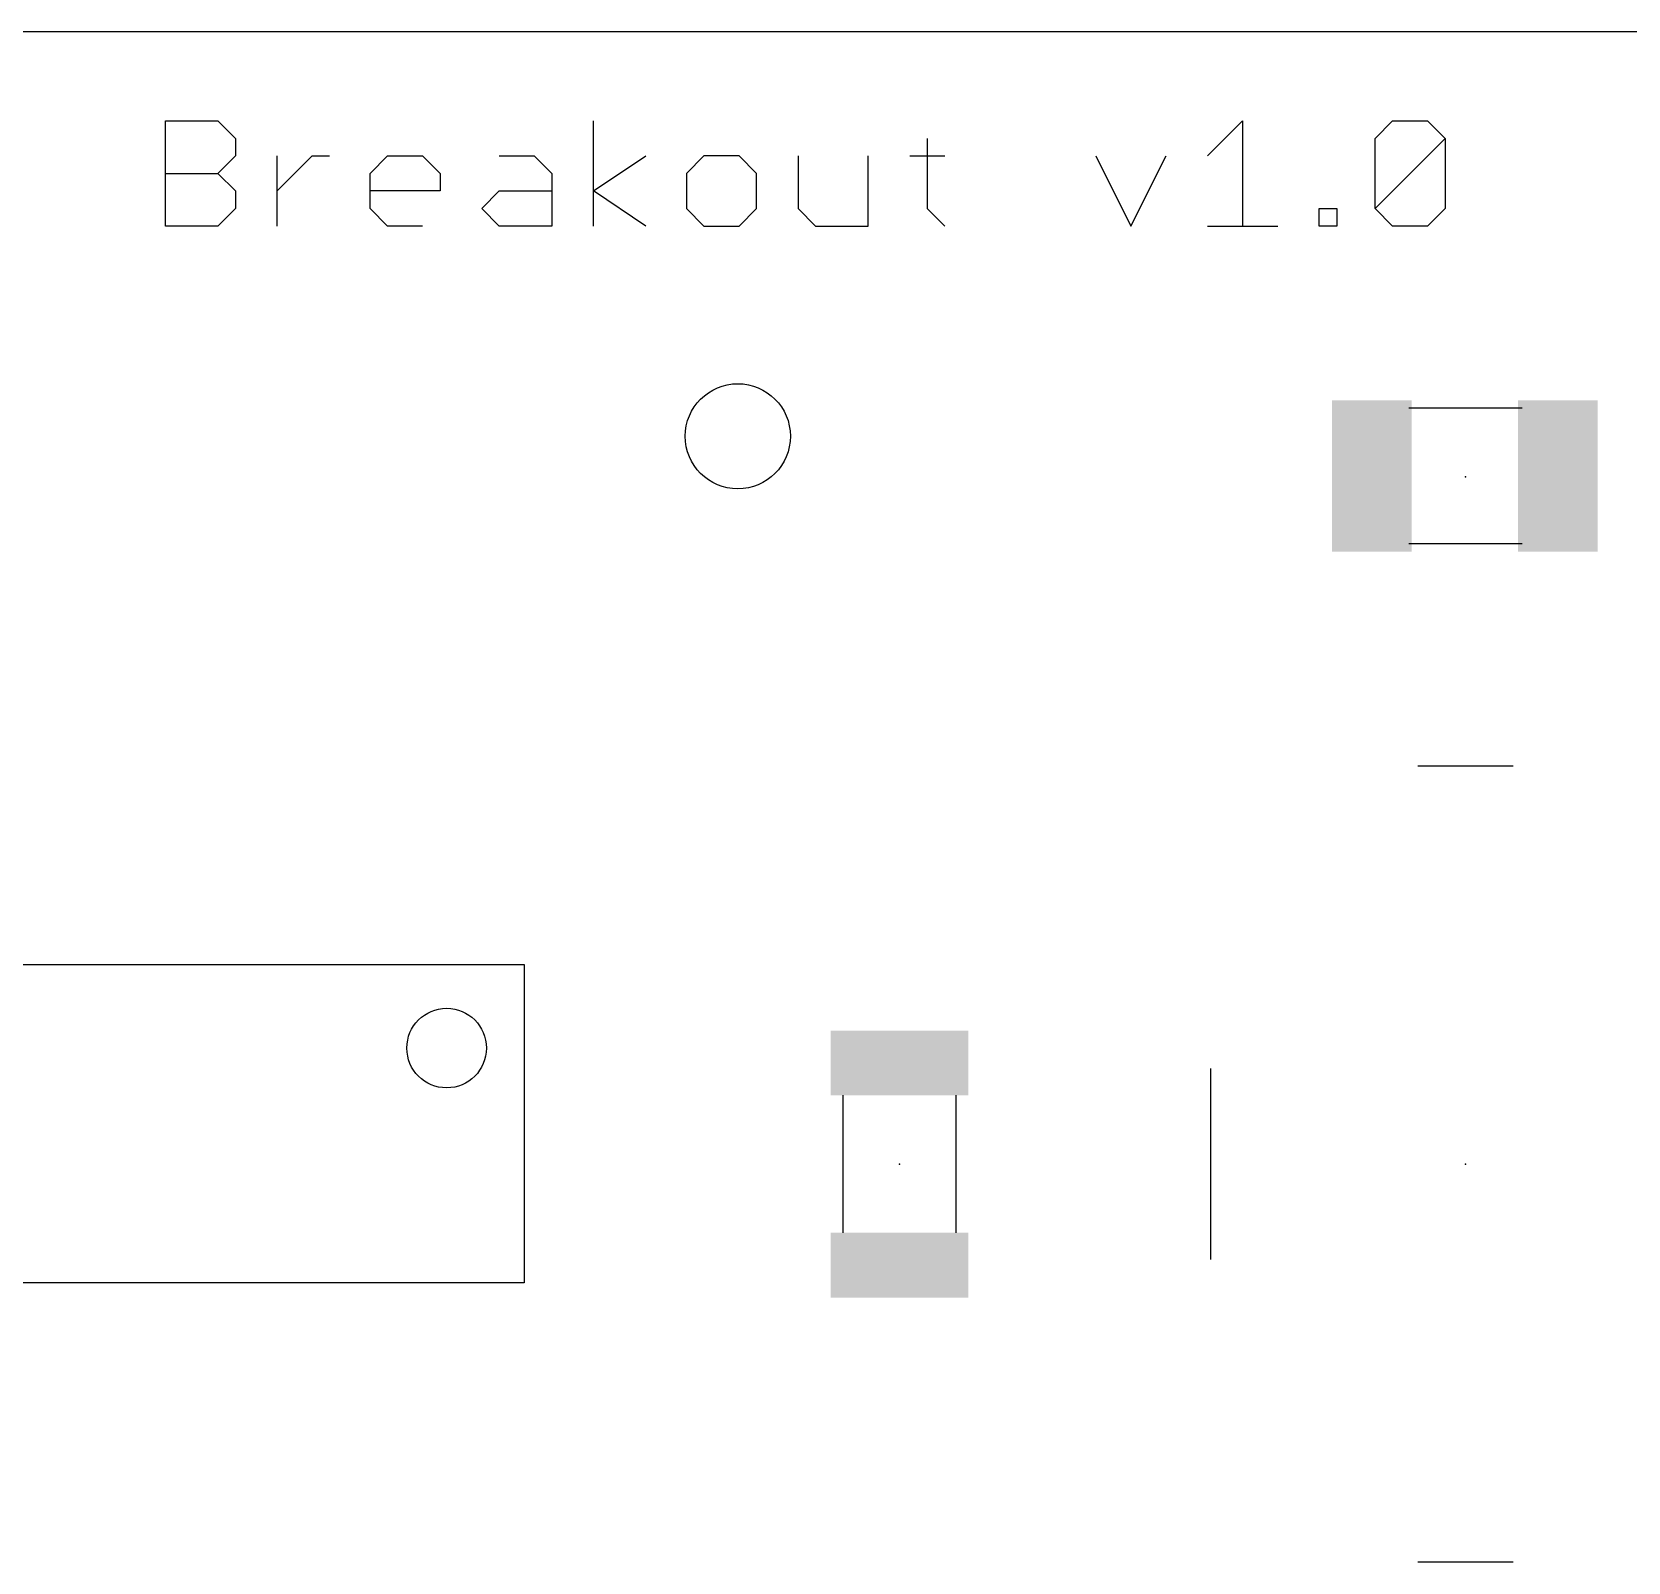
# Model space of a CAD drawing. Extents: x 0.03 to 1.48, y 0 to 0.8.
# Drawn here: x 0.7254 to 1.1202, y 0.4216 to 0.8 of the extents above; entities that cross this region are included whole.
import ezdxf

# ---------------------------------------------------------------- set-up
doc = ezdxf.new("R2010")
doc.units = 0
for name, color, linetype in [('18', 110, 'CONTINUOUS'), ('20', 53, 'CONTINUOUS'), ('21', 7, 'CONTINUOUS'), ('23', 53, 'CONTINUOUS'), ('51', 53, 'CONTINUOUS')]:
    doc.layers.add(name, color=color, linetype=linetype)

# ---------------------------------------------------------------- blocks, each defined once
blk = doc.blocks.new('RECT')
blk.add_solid([(-0.5, -0.5), (0.5, -0.5), (-0.5, 0.5), (0.5, 0.5)])
blk = doc.blocks.new('ROUNDV')
blk.add_circle((0, 0), 0.5)

msp = doc.modelspace()

# ---------------------------------------------------------------- linework, layer by layer
at = {"layer": '20'}
msp.add_line((1.38, 0.8), (0.13, 0.8), dxfattribs=at)
at = {"layer": '21'}
for p, q in [((0.758384, 0.752), (0.758384, 0.778022)), ((0.758384, 0.778022), (0.771395, 0.778022)), ((0.771395, 0.778022), (0.775732, 0.773685)), ((0.864274, 0.752), (0.864274, 0.778022)), ((1.016204, 0.769348), (1.024878, 0.778022)), ((1.024878, 0.778022), (1.024878, 0.752)), ((1.057639, 0.773685), (1.061976, 0.778022)), ((1.061976, 0.778022), (1.07065, 0.778022)), ((1.07065, 0.778022), (1.074987, 0.773685)), ((0.775732, 0.773685), (0.775732, 0.769348)), ((0.946878, 0.773685), (0.946878, 0.756337)), ((1.057639, 0.756337), (1.057639, 0.773685)), ((1.057639, 0.756337), (1.074987, 0.773685)), ((1.074987, 0.773685), (1.074987, 0.756337)), ((0.775732, 0.769348), (0.771395, 0.765011)), ((0.786008, 0.752), (0.786008, 0.769348)), ((0.786008, 0.760674), (0.794682, 0.769348)), ((0.794682, 0.769348), (0.799019, 0.769348)), ((0.809027, 0.765011), (0.813364, 0.769348)), ((0.813364, 0.769348), (0.822038, 0.769348)), ((0.822038, 0.769348), (0.826375, 0.765011)), ((0.840988, 0.769348), (0.849662, 0.769348)), ((0.849662, 0.769348), (0.853999, 0.765011)), ((0.864274, 0.760674), (0.877285, 0.769348)), ((0.891631, 0.769348), (0.887294, 0.765011)), ((0.900305, 0.769348), (0.891631, 0.769348)), ((0.904642, 0.765011), (0.900305, 0.769348)), ((0.914917, 0.769348), (0.914917, 0.756337)), ((0.932266, 0.752), (0.932266, 0.769348)), ((0.942541, 0.769348), (0.951215, 0.769348)), ((0.98858, 0.769348), (0.997254, 0.752)), ((0.997254, 0.752), (1.005928, 0.769348)), ((0.758384, 0.765011), (0.771395, 0.765011)), ((0.771395, 0.765011), (0.775732, 0.760674)), ((0.809027, 0.756337), (0.809027, 0.765011)), ((0.826375, 0.765011), (0.826375, 0.760674)), ((0.853999, 0.765011), (0.853999, 0.752)), ((0.887294, 0.765011), (0.887294, 0.756337)), ((0.904642, 0.756337), (0.904642, 0.765011)), ((0.775732, 0.760674), (0.775732, 0.756337)), ((0.826375, 0.760674), (0.809027, 0.760674)), ((0.836651, 0.756337), (0.840988, 0.760674)), ((0.840988, 0.760674), (0.853999, 0.760674)), ((0.877285, 0.752), (0.864274, 0.760674)), ((0.775732, 0.756337), (0.771395, 0.752)), ((0.813364, 0.752), (0.809027, 0.756337)), ((0.840988, 0.752), (0.836651, 0.756337)), ((0.887294, 0.756337), (0.891631, 0.752)), ((0.900305, 0.752), (0.904642, 0.756337)), ((0.914917, 0.756337), (0.919254, 0.752)), ((0.946878, 0.756337), (0.951215, 0.752)), ((1.043827, 0.752), (1.043827, 0.756337)), ((1.043827, 0.756337), (1.048164, 0.756337)), ((1.048164, 0.756337), (1.048164, 0.752)), ((1.061976, 0.752), (1.057639, 0.756337)), ((1.074987, 0.756337), (1.07065, 0.752)), ((0.771395, 0.752), (0.758384, 0.752)), ((0.822038, 0.752), (0.813364, 0.752)), ((0.853999, 0.752), (0.840988, 0.752)), ((0.891631, 0.752), (0.900305, 0.752)), ((0.919254, 0.752), (0.932266, 0.752)), ((1.016204, 0.752), (1.033552, 0.752)), ((1.048164, 0.752), (1.043827, 0.752)), ((1.07065, 0.752), (1.061976, 0.752)), ((1.091811, 0.618425), (1.068189, 0.618425)), ((1.017008, 0.496378), (1.017008, 0.543622)), ((1.091811, 0.421575), (1.068189, 0.421575))]:
    msp.add_line(p, q, dxfattribs=at)
msp.add_circle((0.827972, 0.548701), 0.009843, dxfattribs=at)
at = {"layer": '23'}
for p in [(1.08, 0.69), (0.94, 0.52), (1.08, 0.52)]:
    msp.add_point(p, dxfattribs=at)
at = {"layer": '51'}
for p, q in [((1.065984, 0.707008), (1.094016, 0.707008)), ((1.065984, 0.673504), (1.094016, 0.673504)), ((0.492835, 0.56937), (0.847165, 0.56937)), ((0.847165, 0.56937), (0.847165, 0.49063)), ((0.925984, 0.537008), (0.925984, 0.502992)), ((0.954016, 0.502992), (0.954016, 0.537008)), ((0.847165, 0.49063), (0.492835, 0.49063))]:
    msp.add_line(p, q, dxfattribs=at)

# ---------------------------------------------------------------- block references
at = {"layer": '18', "xscale": 0.026, "yscale": 0.026}
msp.add_blockref('ROUNDV', (0.9, 0.7), dxfattribs=at)
msp.add_blockref('ROUNDV', (0.9, 0.7), dxfattribs=at)
at = {"layer": '51', "xscale": 0.019689, "yscale": 0.037402}
for p in [(1.056844, 0.690201), (1.102844, 0.690201)]:
    msp.add_blockref('RECT', p, dxfattribs=at)
at = {"layer": '51', "xscale": 0.016, "yscale": 0.034, "rotation": 270}
for p in [(0.94, 0.545), (0.94, 0.495)]:
    msp.add_blockref('RECT', p, dxfattribs=at)

doc.saveas('drawing.dxf')
